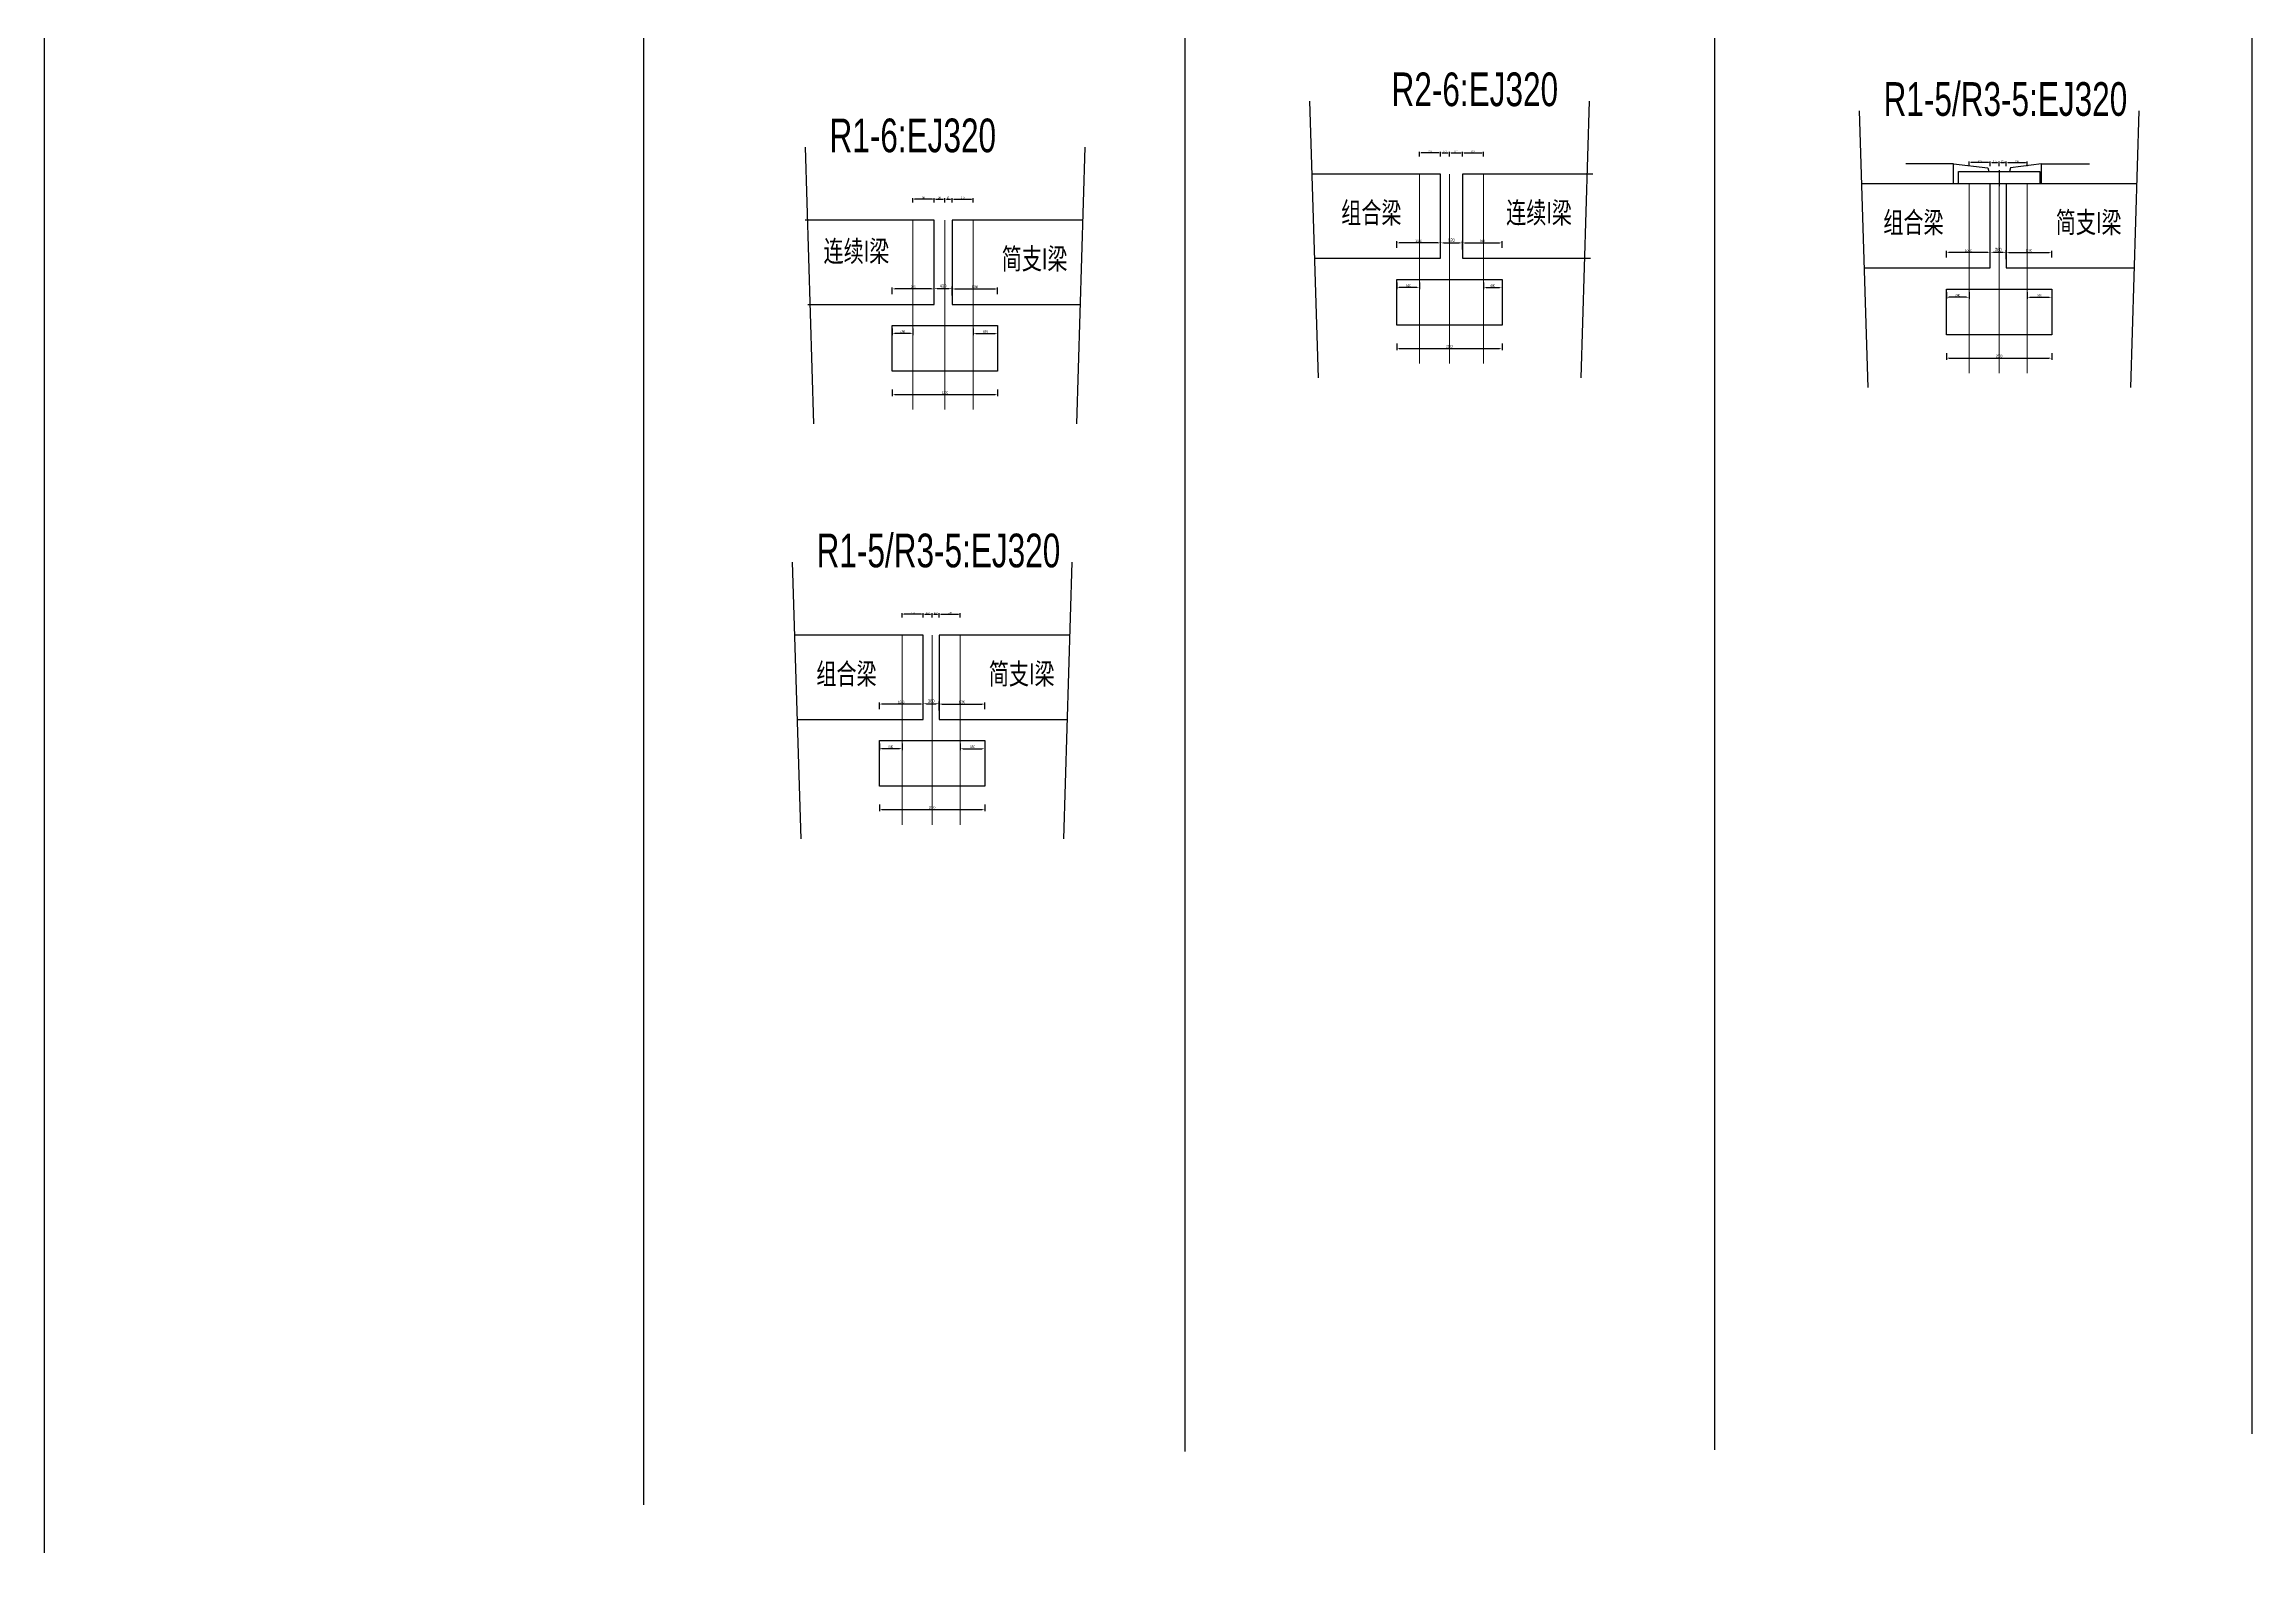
# Model space of a CAD drawing. Header units: metres. Extents: x -46646 to 70989, y -45883 to 20242.
# Drawn here: x -46646 to 5765, y -45883 to -10048 of the extents above; entities that cross this region are included whole.
import ezdxf

# ---------------------------------------------------------------- set-up
doc = ezdxf.new("R2010")
doc.units = ezdxf.units.M
for name, color, linetype, lineweight in [('H标注', 3, 'Continuous', 9), ('H粗线', 4, 'Continuous', 30), ('H设计线', 1, 'Continuous', 15)]:
    doc.layers.add(name, color=color, linetype=linetype, lineweight=lineweight)
doc.styles.add('H仿宋', font='FS_GB2312.ttf', dxfattribs={"width": 0.7})
doc.styles.add('MtXpl__GB2312', font='FS_GB2312.ttf')
doc.dimstyles.new('Annotative', dxfattribs={"dimscale": 0, "dimtxt": 2, "dimasz": 2, "dimexe": 1.25, "dimexo": 0.625, "dimtad": 1, "dimtxsty": 'H仿宋', "dimcen": 2.5, "dimadec": 0, "dimazin": 0, "dimtfac": 1, "dimtmove": 0, "dimatfit": 3, "dimfxl": 4, "dimfxlon": 1, "dimarcsym": 0})

# ---------------------------------------------------------------- blocks, each defined once
blk = doc.blocks.new('*D1')
at = {"layer": 'Defpoints', "color": 0}
for p in [(-25777, -24088), (-25567, -23587), (-25567, -24088)]:
    blk.add_point(p, dxfattribs=at)
at = {"layer": 'H标注', "color": 0, "lineweight": -2}
for p, q in [((-25777, -23667), (-25777, -23562)), ((-25567, -23667), (-25567, -23562)), ((-25737, -23587), (-25607, -23587))]:
    blk.add_line(p, q, dxfattribs=at)
at = {"layer": 'H标注', "color": 0}
for points in [[(-25737, -23580), (-25737, -23594), (-25777, -23587)], [(-25607, -23580), (-25607, -23594), (-25567, -23587)]]:
    blk.add_solid(points, dxfattribs=at)
at = {"layer": 'H标注', "color": 0, "insert": (-25672, -23554), "char_height": 40, "attachment_point": 5, "style": 'H仿宋'}
blk.add_mtext('210', dxfattribs=at)
blk = doc.blocks.new('*D2')
at = {"layer": 'Defpoints', "color": 0}
for p in [(-25567, -24088), (-25397, -23587), (-25397, -24088)]:
    blk.add_point(p, dxfattribs=at)
at = {"layer": 'H标注', "color": 0, "lineweight": -2}
for p, q in [((-25567, -23667), (-25567, -23562)), ((-25397, -23667), (-25397, -23562)), ((-25527, -23587), (-25437, -23587))]:
    blk.add_line(p, q, dxfattribs=at)
at = {"layer": 'H标注', "color": 0}
for points in [[(-25527, -23580), (-25527, -23594), (-25567, -23587)], [(-25437, -23580), (-25437, -23594), (-25397, -23587)]]:
    blk.add_solid(points, dxfattribs=at)
at = {"layer": 'H标注', "color": 0, "insert": (-25482, -23554), "char_height": 40, "attachment_point": 5, "style": 'H仿宋'}
blk.add_mtext('170', dxfattribs=at)
blk = doc.blocks.new('*D3')
at = {"layer": 'Defpoints', "color": 0}
for p in [(-25397, -24088), (-24897, -23587), (-24897, -24088)]:
    blk.add_point(p, dxfattribs=at)
at = {"layer": 'H标注', "color": 0, "lineweight": -2}
for p, q in [((-25397, -23667), (-25397, -23562)), ((-24897, -23667), (-24897, -23562)), ((-25357, -23587), (-24937, -23587))]:
    blk.add_line(p, q, dxfattribs=at)
at = {"layer": 'H标注', "color": 0}
for points in [[(-25357, -23580), (-25357, -23594), (-25397, -23587)], [(-24937, -23580), (-24937, -23594), (-24897, -23587)]]:
    blk.add_solid(points, dxfattribs=at)
at = {"layer": 'H标注', "color": 0, "insert": (-25147, -23554), "char_height": 40, "attachment_point": 5, "style": 'H仿宋'}
blk.add_mtext('500', dxfattribs=at)
blk = doc.blocks.new('*D4')
at = {"layer": 'Defpoints', "color": 0}
for p in [(-26277, -23587), (-26277, -24088), (-25777, -24088)]:
    blk.add_point(p, dxfattribs=at)
at = {"layer": 'H标注', "color": 0, "lineweight": -2}
for p, q in [((-26277, -23667), (-26277, -23562)), ((-25777, -23667), (-25777, -23562)), ((-25817, -23587), (-26237, -23587))]:
    blk.add_line(p, q, dxfattribs=at)
at = {"layer": 'H标注', "color": 0}
for points in [[(-26237, -23580), (-26237, -23594), (-26277, -23587)], [(-25817, -23580), (-25817, -23594), (-25777, -23587)]]:
    blk.add_solid(points, dxfattribs=at)
at = {"layer": 'H标注', "color": 0, "insert": (-26027, -23554), "char_height": 40, "attachment_point": 5, "style": 'H仿宋'}
blk.add_mtext('500', dxfattribs=at)
blk = doc.blocks.new('*D22')
at = {"layer": 'Defpoints', "color": 0}
for p in [(-26817, -27673), (-24317, -27673), (-24317, -28229)]:
    blk.add_point(p, dxfattribs=at)
at = {"layer": 'H标注', "color": 0, "lineweight": -2}
for p, q in [((-26817, -28109), (-26817, -28266)), ((-26757, -28229), (-24377, -28229)), ((-24317, -28109), (-24317, -28266))]:
    blk.add_line(p, q, dxfattribs=at)
at = {"layer": 'H标注', "color": 0}
for points in [[(-26757, -28219), (-26757, -28239), (-26817, -28229)], [(-24377, -28219), (-24377, -28239), (-24317, -28229)]]:
    blk.add_solid(points, dxfattribs=at)
at = {"layer": 'H标注', "color": 0, "insert": (-25567, -28180), "char_height": 60, "attachment_point": 5, "style": 'H仿宋'}
blk.add_mtext('2500', dxfattribs=at)
blk = doc.blocks.new('*D23')
at = {"layer": 'Defpoints', "color": 0}
for p in [(-26817, -25722), (-25777, -26088), (-26817, -26588)]:
    blk.add_point(p, dxfattribs=at)
at = {"layer": 'H标注', "color": 0, "lineweight": -2}
for p, q in [((-26817, -25842), (-26817, -25685)), ((-25837, -25722), (-26757, -25722)), ((-25777, -25842), (-25777, -25685))]:
    blk.add_line(p, q, dxfattribs=at)
at = {"layer": 'H标注', "color": 0}
for points in [[(-26757, -25712), (-26757, -25732), (-26817, -25722)], [(-25837, -25712), (-25837, -25732), (-25777, -25722)]]:
    blk.add_solid(points, dxfattribs=at)
at = {"layer": 'H标注', "color": 0, "insert": (-26297, -25673), "char_height": 60, "attachment_point": 5, "style": 'H仿宋'}
blk.add_mtext('1040', dxfattribs=at)
blk = doc.blocks.new('*D24')
at = {"layer": 'Defpoints', "color": 0}
for p in [(-25397, -26088), (-24317, -25722), (-24317, -26588)]:
    blk.add_point(p, dxfattribs=at)
at = {"layer": 'H标注', "color": 0, "lineweight": -2}
for p, q in [((-25397, -25842), (-25397, -25685)), ((-25337, -25722), (-24377, -25722)), ((-24317, -25842), (-24317, -25685))]:
    blk.add_line(p, q, dxfattribs=at)
at = {"layer": 'H标注', "color": 0}
for points in [[(-25337, -25712), (-25337, -25732), (-25397, -25722)], [(-24377, -25712), (-24377, -25732), (-24317, -25722)]]:
    blk.add_solid(points, dxfattribs=at)
at = {"layer": 'H标注', "color": 0, "insert": (-24857, -25673), "char_height": 60, "attachment_point": 5, "style": 'H仿宋'}
blk.add_mtext('1080', dxfattribs=at)
blk = doc.blocks.new('*D25')
at = {"layer": 'Defpoints', "color": 0}
for p in [(-26817, -26588), (-26277, -26588), (-26817, -26783)]:
    blk.add_point(p, dxfattribs=at)
at = {"layer": 'H标注', "color": 0, "lineweight": -2}
for p, q in [((-26817, -26663), (-26817, -26821)), ((-26277, -26663), (-26277, -26821)), ((-26337, -26783), (-26757, -26783))]:
    blk.add_line(p, q, dxfattribs=at)
at = {"layer": 'H标注', "color": 0}
for points in [[(-26757, -26773), (-26757, -26793), (-26817, -26783)], [(-26337, -26773), (-26337, -26793), (-26277, -26783)]]:
    blk.add_solid(points, dxfattribs=at)
at = {"layer": 'H标注', "color": 0, "insert": (-26547, -26734), "char_height": 60, "attachment_point": 5, "style": 'H仿宋'}
blk.add_mtext('540', dxfattribs=at)
blk = doc.blocks.new('*D26')
at = {"layer": 'Defpoints', "color": 0}
for p in [(-24897, -26588), (-24317, -26588), (-24317, -26783)]:
    blk.add_point(p, dxfattribs=at)
at = {"layer": 'H标注', "color": 0, "lineweight": -2}
for p, q in [((-24897, -26663), (-24897, -26821)), ((-24317, -26663), (-24317, -26821)), ((-24837, -26783), (-24377, -26783))]:
    blk.add_line(p, q, dxfattribs=at)
at = {"layer": 'H标注', "color": 0}
for points in [[(-24837, -26773), (-24837, -26793), (-24897, -26783)], [(-24377, -26773), (-24377, -26793), (-24317, -26783)]]:
    blk.add_solid(points, dxfattribs=at)
at = {"layer": 'H标注', "color": 0, "insert": (-24607, -26734), "char_height": 60, "attachment_point": 5, "style": 'H仿宋'}
blk.add_mtext('580', dxfattribs=at)
blk = doc.blocks.new('*D32')
at = {"layer": 'Defpoints', "color": 0, "transparency": 16777216}
for p in [(-25777, -26088), (-25397, -25715), (-25397, -26088)]:
    blk.add_point(p, dxfattribs=at)
at = {"layer": 'H标注', "color": 0, "lineweight": -2, "transparency": 16777216}
for p, q in [((-25777, -25875), (-25777, -25665)), ((-25397, -25875), (-25397, -25665)), ((-25697, -25715), (-25477, -25715))]:
    blk.add_line(p, q, dxfattribs=at)
at = {"layer": 'H标注', "color": 0, "transparency": 16777216}
for points in [[(-25697, -25702), (-25697, -25729), (-25777, -25715)], [(-25477, -25702), (-25477, -25729), (-25397, -25715)]]:
    blk.add_solid(points, dxfattribs=at)
at = {"layer": 'H标注', "color": 0, "transparency": 16777216, "insert": (-25587, -25650), "char_height": 80, "attachment_point": 5, "style": 'H仿宋'}
blk.add_mtext('380', dxfattribs=at)
blk = doc.blocks.new('*D34')
at = {"layer": 'Defpoints', "color": 0}
for p in [(-13285, -12633), (-13495, -13134), (-13285, -13134)]:
    blk.add_point(p, dxfattribs=at)
at = {"layer": 'H标注', "color": 0, "lineweight": -2}
for p, q in [((-13495, -12713), (-13495, -12608)), ((-13455, -12633), (-13325, -12633)), ((-13285, -12713), (-13285, -12608))]:
    blk.add_line(p, q, dxfattribs=at)
at = {"layer": 'H标注', "color": 0}
for points in [[(-13455, -12627), (-13455, -12640), (-13495, -12633)], [(-13325, -12627), (-13325, -12640), (-13285, -12633)]]:
    blk.add_solid(points, dxfattribs=at)
at = {"layer": 'H标注', "color": 0, "insert": (-13390, -12601), "char_height": 40, "attachment_point": 5, "style": 'H仿宋'}
blk.add_mtext('210', dxfattribs=at)
blk = doc.blocks.new('*D37')
at = {"layer": 'Defpoints', "color": 0}
for p in [(-12975, -12633), (-13285, -13134), (-12975, -13134)]:
    blk.add_point(p, dxfattribs=at)
at = {"layer": 'H标注', "color": 0, "lineweight": -2}
for p, q in [((-13285, -12713), (-13285, -12608)), ((-13245, -12633), (-13015, -12633)), ((-12975, -12713), (-12975, -12608))]:
    blk.add_line(p, q, dxfattribs=at)
at = {"layer": 'H标注', "color": 0}
for points in [[(-13245, -12627), (-13245, -12640), (-13285, -12633)], [(-13015, -12627), (-13015, -12640), (-12975, -12633)]]:
    blk.add_solid(points, dxfattribs=at)
at = {"layer": 'H标注', "color": 0, "insert": (-13130, -12601), "char_height": 40, "attachment_point": 5, "style": 'H仿宋'}
blk.add_mtext('310', dxfattribs=at)
blk = doc.blocks.new('*D40')
at = {"layer": 'Defpoints', "color": 0}
for p in [(-12475, -12633), (-12975, -13134), (-12475, -13134)]:
    blk.add_point(p, dxfattribs=at)
at = {"layer": 'H标注', "color": 0, "lineweight": -2}
for p, q in [((-12975, -12713), (-12975, -12608)), ((-12935, -12633), (-12515, -12633)), ((-12475, -12713), (-12475, -12608))]:
    blk.add_line(p, q, dxfattribs=at)
at = {"layer": 'H标注', "color": 0}
for points in [[(-12935, -12627), (-12935, -12640), (-12975, -12633)], [(-12515, -12627), (-12515, -12640), (-12475, -12633)]]:
    blk.add_solid(points, dxfattribs=at)
at = {"layer": 'H标注', "color": 0, "insert": (-12725, -12601), "char_height": 40, "attachment_point": 5, "style": 'H仿宋'}
blk.add_mtext('500', dxfattribs=at)
blk = doc.blocks.new('*D43')
at = {"layer": 'Defpoints', "color": 0}
for p in [(-13995, -12633), (-13995, -13134), (-13495, -13134)]:
    blk.add_point(p, dxfattribs=at)
at = {"layer": 'H标注', "color": 0, "lineweight": -2}
for p, q in [((-13995, -12713), (-13995, -12608)), ((-13535, -12633), (-13955, -12633)), ((-13495, -12713), (-13495, -12608))]:
    blk.add_line(p, q, dxfattribs=at)
at = {"layer": 'H标注', "color": 0}
for points in [[(-13955, -12627), (-13955, -12640), (-13995, -12633)], [(-13535, -12627), (-13535, -12640), (-13495, -12633)]]:
    blk.add_solid(points, dxfattribs=at)
at = {"layer": 'H标注', "color": 0, "insert": (-13745, -12601), "char_height": 40, "attachment_point": 5, "style": 'H仿宋'}
blk.add_mtext('500', dxfattribs=at)
blk = doc.blocks.new('*D46')
at = {"layer": 'Defpoints', "color": 0}
for p in [(-14535, -16720), (-12035, -16720), (-12035, -17275)]:
    blk.add_point(p, dxfattribs=at)
at = {"layer": 'H标注', "color": 0, "lineweight": -2}
for p, q in [((-14535, -17155), (-14535, -17313)), ((-14475, -17275), (-12095, -17275)), ((-12035, -17155), (-12035, -17313))]:
    blk.add_line(p, q, dxfattribs=at)
at = {"layer": 'H标注', "color": 0}
for points in [[(-14475, -17265), (-14475, -17285), (-14535, -17275)], [(-12095, -17265), (-12095, -17285), (-12035, -17275)]]:
    blk.add_solid(points, dxfattribs=at)
at = {"layer": 'H标注', "color": 0, "insert": (-13285, -17227), "char_height": 60, "attachment_point": 5, "style": 'H仿宋'}
blk.add_mtext('2500', dxfattribs=at)
blk = doc.blocks.new('*D48')
at = {"layer": 'Defpoints', "color": 0}
for p in [(-14535, -14769), (-13495, -15134), (-14535, -15634)]:
    blk.add_point(p, dxfattribs=at)
at = {"layer": 'H标注', "color": 0, "lineweight": -2}
for p, q in [((-14535, -14889), (-14535, -14731)), ((-13555, -14769), (-14475, -14769)), ((-13495, -14889), (-13495, -14731))]:
    blk.add_line(p, q, dxfattribs=at)
at = {"layer": 'H标注', "color": 0}
for points in [[(-14475, -14759), (-14475, -14779), (-14535, -14769)], [(-13555, -14759), (-13555, -14779), (-13495, -14769)]]:
    blk.add_solid(points, dxfattribs=at)
at = {"layer": 'H标注', "color": 0, "insert": (-14015, -14720), "char_height": 60, "attachment_point": 5, "style": 'H仿宋'}
blk.add_mtext('1040', dxfattribs=at)
blk = doc.blocks.new('*D50')
at = {"layer": 'Defpoints', "color": 0}
for p in [(-12975, -15134), (-12035, -14769), (-12035, -15634)]:
    blk.add_point(p, dxfattribs=at)
at = {"layer": 'H标注', "color": 0, "lineweight": -2}
for p, q in [((-12975, -14889), (-12975, -14731)), ((-12915, -14769), (-12095, -14769)), ((-12035, -14889), (-12035, -14731))]:
    blk.add_line(p, q, dxfattribs=at)
at = {"layer": 'H标注', "color": 0}
for points in [[(-12915, -14759), (-12915, -14779), (-12975, -14769)], [(-12095, -14759), (-12095, -14779), (-12035, -14769)]]:
    blk.add_solid(points, dxfattribs=at)
at = {"layer": 'H标注', "color": 0, "insert": (-12505, -14720), "char_height": 60, "attachment_point": 5, "style": 'H仿宋'}
blk.add_mtext('940', dxfattribs=at)
blk = doc.blocks.new('*D52')
at = {"layer": 'Defpoints', "color": 0}
for p in [(-14535, -15634), (-13995, -15634), (-14535, -15830)]:
    blk.add_point(p, dxfattribs=at)
at = {"layer": 'H标注', "color": 0, "lineweight": -2}
for p, q in [((-14535, -15710), (-14535, -15867)), ((-13995, -15710), (-13995, -15867)), ((-14055, -15830), (-14475, -15830))]:
    blk.add_line(p, q, dxfattribs=at)
at = {"layer": 'H标注', "color": 0}
for points in [[(-14475, -15820), (-14475, -15840), (-14535, -15830)], [(-14055, -15820), (-14055, -15840), (-13995, -15830)]]:
    blk.add_solid(points, dxfattribs=at)
at = {"layer": 'H标注', "color": 0, "insert": (-14265, -15781), "char_height": 60, "attachment_point": 5, "style": 'H仿宋'}
blk.add_mtext('540', dxfattribs=at)
blk = doc.blocks.new('*D54')
at = {"layer": 'Defpoints', "color": 0}
for p in [(-12475, -15634), (-12035, -15634), (-12035, -15830)]:
    blk.add_point(p, dxfattribs=at)
at = {"layer": 'H标注', "color": 0, "lineweight": -2}
for p, q in [((-12475, -15710), (-12475, -15867)), ((-12035, -15710), (-12035, -15867)), ((-12415, -15830), (-12095, -15830))]:
    blk.add_line(p, q, dxfattribs=at)
at = {"layer": 'H标注', "color": 0}
for points in [[(-12415, -15820), (-12415, -15840), (-12475, -15830)], [(-12095, -15820), (-12095, -15840), (-12035, -15830)]]:
    blk.add_solid(points, dxfattribs=at)
at = {"layer": 'H标注', "color": 0, "insert": (-12255, -15781), "char_height": 60, "attachment_point": 5, "style": 'H仿宋'}
blk.add_mtext('440', dxfattribs=at)
blk = doc.blocks.new('*D56')
at = {"layer": 'Defpoints', "color": 0, "transparency": 16777216}
for p in [(-13495, -15134), (-12975, -14769), (-12975, -15134)]:
    blk.add_point(p, dxfattribs=at)
at = {"layer": 'H标注', "color": 0, "lineweight": -2, "transparency": 16777216}
for p, q in [((-13495, -14929), (-13495, -14719)), ((-13415, -14769), (-13055, -14769)), ((-12975, -14929), (-12975, -14719))]:
    blk.add_line(p, q, dxfattribs=at)
at = {"layer": 'H标注', "color": 0, "transparency": 16777216}
for points in [[(-13415, -14755), (-13415, -14782), (-13495, -14769)], [(-13055, -14755), (-13055, -14782), (-12975, -14769)]]:
    blk.add_solid(points, dxfattribs=at)
at = {"layer": 'H标注', "color": 0, "transparency": 16777216, "insert": (-13235, -14704), "char_height": 80, "attachment_point": 5, "style": 'H仿宋'}
blk.add_mtext('520', dxfattribs=at)
blk = doc.blocks.new('*D240')
at = {"layer": 'Defpoints', "color": 0}
for p in [(-25260, -13728), (-25520, -14229), (-25260, -14229)]:
    blk.add_point(p, dxfattribs=at)
at = {"layer": 'H标注', "color": 0, "lineweight": -2}
for p, q in [((-25520, -13808), (-25520, -13703)), ((-25480, -13728), (-25300, -13728)), ((-25260, -13808), (-25260, -13703))]:
    blk.add_line(p, q, dxfattribs=at)
at = {"layer": 'H标注', "color": 0}
for points in [[(-25480, -13721), (-25480, -13735), (-25520, -13728)], [(-25300, -13721), (-25300, -13735), (-25260, -13728)]]:
    blk.add_solid(points, dxfattribs=at)
at = {"layer": 'H标注', "color": 0, "insert": (-25390, -13695), "char_height": 40, "attachment_point": 5, "style": 'H仿宋'}
blk.add_mtext('260', dxfattribs=at)
blk = doc.blocks.new('*D219')
at = {"layer": 'Defpoints', "color": 0}
for p in [(-25090, -13728), (-25260, -14229), (-25090, -14229)]:
    blk.add_point(p, dxfattribs=at)
at = {"layer": 'H标注', "color": 0, "lineweight": -2}
for p, q in [((-25260, -13808), (-25260, -13703)), ((-25220, -13728), (-25130, -13728)), ((-25090, -13808), (-25090, -13703))]:
    blk.add_line(p, q, dxfattribs=at)
at = {"layer": 'H标注', "color": 0}
for points in [[(-25220, -13721), (-25220, -13735), (-25260, -13728)], [(-25130, -13721), (-25130, -13735), (-25090, -13728)]]:
    blk.add_solid(points, dxfattribs=at)
at = {"layer": 'H标注', "color": 0, "insert": (-25175, -13695), "char_height": 40, "attachment_point": 5, "style": 'H仿宋'}
blk.add_mtext('170', dxfattribs=at)
blk = doc.blocks.new('*D222')
at = {"layer": 'Defpoints', "color": 0}
for p in [(-24590, -13728), (-25090, -14229), (-24590, -14229)]:
    blk.add_point(p, dxfattribs=at)
at = {"layer": 'H标注', "color": 0, "lineweight": -2}
for p, q in [((-25090, -13808), (-25090, -13703)), ((-25050, -13728), (-24630, -13728)), ((-24590, -13808), (-24590, -13703))]:
    blk.add_line(p, q, dxfattribs=at)
at = {"layer": 'H标注', "color": 0}
for points in [[(-25050, -13721), (-25050, -13735), (-25090, -13728)], [(-24630, -13721), (-24630, -13735), (-24590, -13728)]]:
    blk.add_solid(points, dxfattribs=at)
at = {"layer": 'H标注', "color": 0, "insert": (-24840, -13695), "char_height": 40, "attachment_point": 5, "style": 'H仿宋'}
blk.add_mtext('500', dxfattribs=at)
blk = doc.blocks.new('*D225')
at = {"layer": 'Defpoints', "color": 0}
for p in [(-26020, -13728), (-26020, -14229), (-25520, -14229)]:
    blk.add_point(p, dxfattribs=at)
at = {"layer": 'H标注', "color": 0, "lineweight": -2}
for p, q in [((-26020, -13808), (-26020, -13703)), ((-25560, -13728), (-25980, -13728)), ((-25520, -13808), (-25520, -13703))]:
    blk.add_line(p, q, dxfattribs=at)
at = {"layer": 'H标注', "color": 0}
for points in [[(-25980, -13721), (-25980, -13735), (-26020, -13728)], [(-25560, -13721), (-25560, -13735), (-25520, -13728)]]:
    blk.add_solid(points, dxfattribs=at)
at = {"layer": 'H标注', "color": 0, "insert": (-25770, -13695), "char_height": 40, "attachment_point": 5, "style": 'H仿宋'}
blk.add_mtext('500', dxfattribs=at)
blk = doc.blocks.new('*D228')
at = {"layer": 'Defpoints', "color": 0}
for p in [(-26510, -17814), (-24010, -17814), (-24010, -18370)]:
    blk.add_point(p, dxfattribs=at)
at = {"layer": 'H标注', "color": 0, "lineweight": -2}
for p, q in [((-26510, -18250), (-26510, -18407)), ((-24010, -18250), (-24010, -18407)), ((-26450, -18370), (-24070, -18370))]:
    blk.add_line(p, q, dxfattribs=at)
at = {"layer": 'H标注', "color": 0}
for points in [[(-26450, -18360), (-26450, -18380), (-26510, -18370)], [(-24070, -18360), (-24070, -18380), (-24010, -18370)]]:
    blk.add_solid(points, dxfattribs=at)
at = {"layer": 'H标注', "color": 0, "insert": (-25260, -18321), "char_height": 60, "attachment_point": 5, "style": 'H仿宋'}
blk.add_mtext('2500', dxfattribs=at)
blk = doc.blocks.new('*D230')
at = {"layer": 'Defpoints', "color": 0}
for p in [(-26510, -15863), (-25520, -16229), (-26510, -16729)]:
    blk.add_point(p, dxfattribs=at)
at = {"layer": 'H标注', "color": 0, "lineweight": -2}
for p, q in [((-26510, -15983), (-26510, -15826)), ((-25580, -15863), (-26450, -15863)), ((-25520, -15983), (-25520, -15826))]:
    blk.add_line(p, q, dxfattribs=at)
at = {"layer": 'H标注', "color": 0}
for points in [[(-26450, -15853), (-26450, -15873), (-26510, -15863)], [(-25580, -15853), (-25580, -15873), (-25520, -15863)]]:
    blk.add_solid(points, dxfattribs=at)
at = {"layer": 'H标注', "color": 0, "insert": (-26015, -15814), "char_height": 60, "attachment_point": 5, "style": 'H仿宋'}
blk.add_mtext('990', dxfattribs=at)
blk = doc.blocks.new('*D232')
at = {"layer": 'Defpoints', "color": 0}
for p in [(-25090, -16229), (-24010, -15863), (-24010, -16729)]:
    blk.add_point(p, dxfattribs=at)
at = {"layer": 'H标注', "color": 0, "lineweight": -2}
for p, q in [((-25090, -15983), (-25090, -15826)), ((-25030, -15863), (-24070, -15863)), ((-24010, -15983), (-24010, -15826))]:
    blk.add_line(p, q, dxfattribs=at)
at = {"layer": 'H标注', "color": 0}
for points in [[(-25030, -15853), (-25030, -15873), (-25090, -15863)], [(-24070, -15853), (-24070, -15873), (-24010, -15863)]]:
    blk.add_solid(points, dxfattribs=at)
at = {"layer": 'H标注', "color": 0, "insert": (-24550, -15814), "char_height": 60, "attachment_point": 5, "style": 'H仿宋'}
blk.add_mtext('1080', dxfattribs=at)
blk = doc.blocks.new('*D234')
at = {"layer": 'Defpoints', "color": 0}
for p in [(-26510, -16729), (-26020, -16729), (-26510, -16924)]:
    blk.add_point(p, dxfattribs=at)
at = {"layer": 'H标注', "color": 0, "lineweight": -2}
for p, q in [((-26510, -16804), (-26510, -16962)), ((-26080, -16924), (-26450, -16924)), ((-26020, -16804), (-26020, -16962))]:
    blk.add_line(p, q, dxfattribs=at)
at = {"layer": 'H标注', "color": 0}
for points in [[(-26450, -16914), (-26450, -16934), (-26510, -16924)], [(-26080, -16914), (-26080, -16934), (-26020, -16924)]]:
    blk.add_solid(points, dxfattribs=at)
at = {"layer": 'H标注', "color": 0, "insert": (-26265, -16876), "char_height": 60, "attachment_point": 5, "style": 'H仿宋'}
blk.add_mtext('490', dxfattribs=at)
blk = doc.blocks.new('*D236')
at = {"layer": 'Defpoints', "color": 0}
for p in [(-24590, -16729), (-24010, -16729), (-24010, -16924)]:
    blk.add_point(p, dxfattribs=at)
at = {"layer": 'H标注', "color": 0, "lineweight": -2}
for p, q in [((-24590, -16804), (-24590, -16962)), ((-24530, -16924), (-24070, -16924)), ((-24010, -16804), (-24010, -16962))]:
    blk.add_line(p, q, dxfattribs=at)
at = {"layer": 'H标注', "color": 0}
for points in [[(-24530, -16914), (-24530, -16934), (-24590, -16924)], [(-24070, -16914), (-24070, -16934), (-24010, -16924)]]:
    blk.add_solid(points, dxfattribs=at)
at = {"layer": 'H标注', "color": 0, "insert": (-24300, -16876), "char_height": 60, "attachment_point": 5, "style": 'H仿宋'}
blk.add_mtext('580', dxfattribs=at)
blk = doc.blocks.new('*D238')
at = {"layer": 'Defpoints', "color": 0, "transparency": 16777216}
for p in [(-25520, -16229), (-25090, -15856), (-25090, -16229)]:
    blk.add_point(p, dxfattribs=at)
at = {"layer": 'H标注', "color": 0, "lineweight": -2, "transparency": 16777216}
for p, q in [((-25520, -16016), (-25520, -15806)), ((-25440, -15856), (-25170, -15856)), ((-25090, -16016), (-25090, -15806))]:
    blk.add_line(p, q, dxfattribs=at)
at = {"layer": 'H标注', "color": 0, "transparency": 16777216}
for points in [[(-25440, -15843), (-25440, -15870), (-25520, -15856)], [(-25170, -15843), (-25170, -15870), (-25090, -15856)]]:
    blk.add_solid(points, dxfattribs=at)
at = {"layer": 'H标注', "color": 0, "transparency": 16777216, "insert": (-25305, -15791), "char_height": 80, "attachment_point": 5, "style": 'H仿宋'}
blk.add_mtext('430', dxfattribs=at)
blk = doc.blocks.new('*D317')
at = {"layer": 'Defpoints', "color": 0}
for p in [(-236, -12863), (-446, -13364), (-236, -13364)]:
    blk.add_point(p, dxfattribs=at)
at = {"layer": 'H标注', "color": 0, "lineweight": -2}
for p, q in [((-446, -12943), (-446, -12838)), ((-406, -12863), (-276, -12863)), ((-236, -12943), (-236, -12838))]:
    blk.add_line(p, q, dxfattribs=at)
at = {"layer": 'H标注', "color": 0}
for points in [[(-406, -12857), (-406, -12870), (-446, -12863)], [(-276, -12857), (-276, -12870), (-236, -12863)]]:
    blk.add_solid(points, dxfattribs=at)
at = {"layer": 'H标注', "color": 0, "insert": (-341, -12831), "char_height": 40, "attachment_point": 5, "style": 'H仿宋'}
blk.add_mtext('210', dxfattribs=at)
blk = doc.blocks.new('*D320')
at = {"layer": 'Defpoints', "color": 0}
for p in [(-66, -12863), (-236, -13364), (-66, -13364)]:
    blk.add_point(p, dxfattribs=at)
at = {"layer": 'H标注', "color": 0, "lineweight": -2}
for p, q in [((-236, -12943), (-236, -12838)), ((-196, -12863), (-106, -12863)), ((-66, -12943), (-66, -12838))]:
    blk.add_line(p, q, dxfattribs=at)
at = {"layer": 'H标注', "color": 0}
for points in [[(-196, -12857), (-196, -12870), (-236, -12863)], [(-106, -12857), (-106, -12870), (-66, -12863)]]:
    blk.add_solid(points, dxfattribs=at)
at = {"layer": 'H标注', "color": 0, "insert": (-151, -12831), "char_height": 40, "attachment_point": 5, "style": 'H仿宋'}
blk.add_mtext('170', dxfattribs=at)
blk = doc.blocks.new('*D323')
at = {"layer": 'Defpoints', "color": 0}
for p in [(434, -12863), (-66, -13364), (434, -13364)]:
    blk.add_point(p, dxfattribs=at)
at = {"layer": 'H标注', "color": 0, "lineweight": -2}
for p, q in [((-66, -12943), (-66, -12838)), ((-26, -12863), (394, -12863)), ((434, -12943), (434, -12838))]:
    blk.add_line(p, q, dxfattribs=at)
at = {"layer": 'H标注', "color": 0}
for points in [[(-26, -12857), (-26, -12870), (-66, -12863)], [(394, -12857), (394, -12870), (434, -12863)]]:
    blk.add_solid(points, dxfattribs=at)
at = {"layer": 'H标注', "color": 0, "insert": (184, -12831), "char_height": 40, "attachment_point": 5, "style": 'H仿宋'}
blk.add_mtext('500', dxfattribs=at)
blk = doc.blocks.new('*D326')
at = {"layer": 'Defpoints', "color": 0}
for p in [(-946, -12863), (-946, -13364), (-446, -13364)]:
    blk.add_point(p, dxfattribs=at)
at = {"layer": 'H标注', "color": 0, "lineweight": -2}
for p, q in [((-946, -12943), (-946, -12838)), ((-486, -12863), (-906, -12863)), ((-446, -12943), (-446, -12838))]:
    blk.add_line(p, q, dxfattribs=at)
at = {"layer": 'H标注', "color": 0}
for points in [[(-906, -12857), (-906, -12870), (-946, -12863)], [(-486, -12857), (-486, -12870), (-446, -12863)]]:
    blk.add_solid(points, dxfattribs=at)
at = {"layer": 'H标注', "color": 0, "insert": (-696, -12831), "char_height": 40, "attachment_point": 5, "style": 'H仿宋'}
blk.add_mtext('500', dxfattribs=at)
blk = doc.blocks.new('*D329')
at = {"layer": 'Defpoints', "color": 0}
for p in [(-1486, -16950), (1014, -16950), (1014, -17505)]:
    blk.add_point(p, dxfattribs=at)
at = {"layer": 'H标注', "color": 0, "lineweight": -2}
for p, q in [((-1486, -17385), (-1486, -17543)), ((-1426, -17505), (954, -17505)), ((1014, -17385), (1014, -17543))]:
    blk.add_line(p, q, dxfattribs=at)
at = {"layer": 'H标注', "color": 0}
for points in [[(-1426, -17495), (-1426, -17515), (-1486, -17505)], [(954, -17495), (954, -17515), (1014, -17505)]]:
    blk.add_solid(points, dxfattribs=at)
at = {"layer": 'H标注', "color": 0, "insert": (-236, -17457), "char_height": 60, "attachment_point": 5, "style": 'H仿宋'}
blk.add_mtext('2500', dxfattribs=at)
blk = doc.blocks.new('*D331')
at = {"layer": 'Defpoints', "color": 0}
for p in [(-1486, -14999), (-446, -15364), (-1486, -15864)]:
    blk.add_point(p, dxfattribs=at)
at = {"layer": 'H标注', "color": 0, "lineweight": -2}
for p, q in [((-1486, -15119), (-1486, -14961)), ((-506, -14999), (-1426, -14999)), ((-446, -15119), (-446, -14961))]:
    blk.add_line(p, q, dxfattribs=at)
at = {"layer": 'H标注', "color": 0}
for points in [[(-1426, -14989), (-1426, -15009), (-1486, -14999)], [(-506, -14989), (-506, -15009), (-446, -14999)]]:
    blk.add_solid(points, dxfattribs=at)
at = {"layer": 'H标注', "color": 0, "insert": (-966, -14950), "char_height": 60, "attachment_point": 5, "style": 'H仿宋'}
blk.add_mtext('1040', dxfattribs=at)
blk = doc.blocks.new('*D333')
at = {"layer": 'Defpoints', "color": 0}
for p in [(1014, -14999), (-66, -15364), (1014, -15864)]:
    blk.add_point(p, dxfattribs=at)
at = {"layer": 'H标注', "color": 0, "lineweight": -2}
for p, q in [((-66, -15119), (-66, -14961)), ((-6, -14999), (954, -14999)), ((1014, -15119), (1014, -14961))]:
    blk.add_line(p, q, dxfattribs=at)
at = {"layer": 'H标注', "color": 0}
for points in [[(-6, -14989), (-6, -15009), (-66, -14999)], [(954, -14989), (954, -15009), (1014, -14999)]]:
    blk.add_solid(points, dxfattribs=at)
at = {"layer": 'H标注', "color": 0, "insert": (474, -14950), "char_height": 60, "attachment_point": 5, "style": 'H仿宋'}
blk.add_mtext('1080', dxfattribs=at)
blk = doc.blocks.new('*D335')
at = {"layer": 'Defpoints', "color": 0}
for p in [(-1486, -15864), (-1486, -16060), (-946, -15864)]:
    blk.add_point(p, dxfattribs=at)
at = {"layer": 'H标注', "color": 0, "lineweight": -2}
for p, q in [((-1486, -15940), (-1486, -16097)), ((-1006, -16060), (-1426, -16060)), ((-946, -15940), (-946, -16097))]:
    blk.add_line(p, q, dxfattribs=at)
at = {"layer": 'H标注', "color": 0}
for points in [[(-1426, -16050), (-1426, -16070), (-1486, -16060)], [(-1006, -16050), (-1006, -16070), (-946, -16060)]]:
    blk.add_solid(points, dxfattribs=at)
at = {"layer": 'H标注', "color": 0, "insert": (-1216, -16011), "char_height": 60, "attachment_point": 5, "style": 'H仿宋'}
blk.add_mtext('540', dxfattribs=at)
blk = doc.blocks.new('*D337')
at = {"layer": 'Defpoints', "color": 0}
for p in [(434, -15864), (1014, -15864), (1014, -16060)]:
    blk.add_point(p, dxfattribs=at)
at = {"layer": 'H标注', "color": 0, "lineweight": -2}
for p, q in [((434, -15940), (434, -16097)), ((494, -16060), (954, -16060)), ((1014, -15940), (1014, -16097))]:
    blk.add_line(p, q, dxfattribs=at)
at = {"layer": 'H标注', "color": 0}
for points in [[(494, -16050), (494, -16070), (434, -16060)], [(954, -16050), (954, -16070), (1014, -16060)]]:
    blk.add_solid(points, dxfattribs=at)
at = {"layer": 'H标注', "color": 0, "insert": (724, -16011), "char_height": 60, "attachment_point": 5, "style": 'H仿宋'}
blk.add_mtext('580', dxfattribs=at)
blk = doc.blocks.new('*D339')
at = {"layer": 'Defpoints', "color": 0, "transparency": 16777216}
for p in [(-66, -14992), (-446, -15364), (-66, -15364)]:
    blk.add_point(p, dxfattribs=at)
at = {"layer": 'H标注', "color": 0, "lineweight": -2, "transparency": 16777216}
for p, q in [((-446, -15152), (-446, -14942)), ((-366, -14992), (-146, -14992)), ((-66, -15152), (-66, -14942))]:
    blk.add_line(p, q, dxfattribs=at)
at = {"layer": 'H标注', "color": 0, "transparency": 16777216}
for points in [[(-366, -14979), (-366, -15005), (-446, -14992)], [(-146, -14979), (-146, -15005), (-66, -14992)]]:
    blk.add_solid(points, dxfattribs=at)
at = {"layer": 'H标注', "color": 0, "transparency": 16777216, "insert": (-256, -14927), "char_height": 80, "attachment_point": 5, "style": 'H仿宋'}
blk.add_mtext('380', dxfattribs=at)
blk = doc.blocks.new('aa')
blk.add_line((-203, -12224), (-203, -12608))
blk.add_lwpolyline([(-1169, -12256), (763, -12256), (763, -12551), (-1169, -12551)], close=True)

msp = doc.modelspace()

# ---------------------------------------------------------------- linework, layer by layer
at = {"color": 1}
for p, q in [((-19562.583, 10501.439), (-19562.583, -43476.19)), ((-32417.516, 10419.33), (-32417.516, -44744.776)), ((-46645.75, 9077.517), (-46645.75, -45883.423)), ((-6990.009, 9310.947), (-6990.009, -43435.041)), ((5765.218, 9242.218), (5765.218, -43059.166))]:
    msp.add_line(p, q, dxfattribs=at)
for p, q in [((-16607.684, -11400.913), (-16404.067, -17973.598)), ((-9963.194, -11400.913), (-10166.811, -17973.598)), ((-3558.502, -11630.935), (-3354.884, -18203.62)), ((3085.988, -11630.935), (2882.371, -18203.62)), ((-28582.444, -12495.414), (-28378.827, -19068.099)), ((-21937.954, -12495.414), (-22141.572, -19068.099)), ((-1313.878, -12888.844), (-2450.097, -12888.844)), ((-1313.878, -13364.375), (-1313.878, -12888.844)), ((-1313.878, -12888.844), (-504.825, -12982.966)), ((-504.825, -12982.966), (-482.372, -13069.85)), ((32.312, -12982.966), (9.858, -13069.85)), ((773.54, -12888.844), (32.312, -12982.966)), ((773.54, -13364.375), (773.54, -12888.844)), ((773.54, -12888.844), (1909.758, -12888.844)), ((-28889.052, -22354.335), (-28685.435, -28927.02)), ((-22244.562, -22354.335), (-22448.18, -28927.02))]:
    msp.add_line(p, q)
at = {"layer": 'H粗线'}
for points in [[(-16492.025, -15134.353), (-13495.439, -15134.353), (-13495.439, -13134.353), (-16553.983, -13134.353)], [(-9876.895, -13134.353), (-12975.439, -13134.353), (-12975.439, -15134.353), (-9938.854, -15134.353)], [(-3442.842, -15364.375), (-446.257, -15364.375), (-446.257, -13364.375), (-3504.801, -13364.375)], [(3032.287, -13364.375), (-66.257, -13364.375), (-66.257, -15364.375), (2970.329, -15364.375)], [(-28516.785, -16228.854), (-25520.199, -16228.854), (-25520.199, -14228.854), (-28578.744, -14228.854)], [(-21991.655, -14228.854), (-25090.199, -14228.854), (-25090.199, -16228.854), (-22053.614, -16228.854)], [(-28773.393, -26087.775), (-25776.807, -26087.775), (-25776.807, -24087.775), (-28835.351, -24087.775)], [(-22298.263, -24087.775), (-25396.807, -24087.775), (-25396.807, -26087.775), (-22360.222, -26087.775)]]:
    msp.add_lwpolyline(points, dxfattribs=at)
for points in [[(-14535.439, -15634.353), (-12035.439, -15634.353), (-12035.439, -16719.762), (-14535.439, -16719.762)], [(-1486.257, -15864.375), (1013.743, -15864.375), (1013.743, -16949.784), (-1486.257, -16949.784)], [(-26510.199, -16728.854), (-24010.199, -16728.854), (-24010.199, -17814.264), (-26510.199, -17814.264)], [(-26816.807, -26587.775), (-24316.807, -26587.775), (-24316.807, -27673.185), (-26816.807, -27673.185)]]:
    msp.add_lwpolyline(points, close=True, dxfattribs=at)
at = {"layer": 'H设计线'}
for p, q in [((-13995.439, -13134.353), (-13995.439, -17634.353)), ((-13285.439, -13134.353), (-13285.439, -17634.353)), ((-12475.439, -13134.353), (-12475.439, -17634.353)), ((-946.257, -13364.375), (-946.257, -17864.375)), ((-236.257, -13364.375), (-236.257, -17864.375)), ((433.743, -13364.375), (433.743, -17864.375)), ((-26020.199, -14228.854), (-26020.199, -18728.854)), ((-25260.199, -14228.854), (-25260.199, -18728.854)), ((-24590.199, -14228.854), (-24590.199, -18728.854)), ((-26276.807, -24087.775), (-26276.807, -28587.775)), ((-25566.807, -24087.775), (-25566.807, -28587.775)), ((-24896.807, -24087.775), (-24896.807, -28587.775))]:
    msp.add_line(p, q, dxfattribs=at)

# ---------------------------------------------------------------- block references
msp.add_blockref('aa', (-33.11, -813.689))

# ---------------------------------------------------------------- texts
at = {"layer": 'H标注', "color": 1, "width": 0.7}
for s, height, style, p in [('R2-6:EJ320', 800, 'MtXpl__GB2312', (-14658.669, -11521)), ('R1-5/R3-5:EJ320', 800, 'MtXpl__GB2312', (-2977.465, -11751.022)), ('R1-6:EJ320', 800, 'MtXpl__GB2312', (-28001.408, -12615.501)), ('组合梁', 500, 'H仿宋', (-15854.144, -14301.129)), ('连续I梁', 500, 'H仿宋', (-11938.186, -14301.129)), ('组合梁', 500, 'H仿宋', (-2984.13, -14531.151)), ('简支I梁', 500, 'H仿宋', (1110.997, -14531.151)), ('连续I梁', 500, 'H仿宋', (-28143.533, -15216.093)), ('简支I梁', 500, 'H仿宋', (-23912.946, -15395.63)), ('R1-5/R3-5:EJ320', 800, 'MtXpl__GB2312', (-28308.016, -22474.423)), ('组合梁', 500, 'H仿宋', (-28314.681, -25254.552)), ('简支I梁', 500, 'H仿宋', (-24219.554, -25254.552))]:
    msp.add_text(s, height=height, dxfattribs=dict(at, style=style)).set_placement(p)

# ---------------------------------------------------------------- dimensions: what is measured, and where the dimension line sits
at = {"layer": 'H标注'}
for base, p1, p2, picture, middle in [((-13995.439, -12633.443), (-13495.439, -13134.353), (-13995.439, -13134.353), '*D43', (-13745.439, -12600.943)), ((-13285.439, -12633.443), (-13495.439, -13134.353), (-13285.439, -13134.353), '*D34', (-13390.439, -12600.943)), ((-12975.439, -12633.443), (-13285.439, -13134.353), (-12975.439, -13134.353), '*D37', (-13130.439, -12600.943)), ((-12475.439, -12633.443), (-12975.439, -13134.353), (-12475.439, -13134.353), '*D40', (-12725.439, -12600.943)), ((-946.257, -12863.465), (-446.257, -13364.375), (-946.257, -13364.375), '*D326', (-696.257, -12830.965)), ((-236.257, -12863.465), (-446.257, -13364.375), (-236.257, -13364.375), '*D317', (-341.257, -12830.965)), ((-66.257, -12863.465), (-236.257, -13364.375), (-66.257, -13364.375), '*D320', (-151.257, -12830.965)), ((433.743, -12863.465), (-66.257, -13364.375), (433.743, -13364.375), '*D323', (183.743, -12830.965)), ((-26020.199, -13727.944), (-25520.199, -14228.854), (-26020.199, -14228.854), '*D225', (-25770.199, -13695.444)), ((-25260.199, -13727.944), (-25520.199, -14228.854), (-25260.199, -14228.854), '*D240', (-25390.199, -13695.444)), ((-25090.199, -13727.944), (-25260.199, -14228.854), (-25090.199, -14228.854), '*D219', (-25175.199, -13695.444)), ((-24590.199, -13727.944), (-25090.199, -14228.854), (-24590.199, -14228.854), '*D222', (-24840.199, -13695.444)), ((-12975.439, -14768.635), (-13495.439, -15134.353), (-12975.439, -15134.353), '*D56', (-13235.439, -14703.635)), ((-14535.439, -14768.635), (-13495.439, -15134.353), (-14535.439, -15634.353), '*D48', (-14015.439, -14719.885)), ((-12035.439, -14768.635), (-12975.439, -15134.353), (-12035.439, -15634.353), '*D50', (-12505.439, -14719.885)), ((-1486.257, -14998.657), (-446.257, -15364.375), (-1486.257, -15864.375), '*D331', (-966.257, -14949.907)), ((-66.257, -14991.99), (-446.257, -15364.375), (-66.257, -15364.375), '*D339', (-256.257, -14926.99)), ((1013.743, -14998.657), (-66.257, -15364.375), (1013.743, -15864.375), '*D333', (473.743, -14949.907)), ((-14535.439, -15829.8), (-13995.439, -15634.353), (-14535.439, -15634.353), '*D52', (-14265.439, -15781.05)), ((-12035.439, -15829.8), (-12475.439, -15634.353), (-12035.439, -15634.353), '*D54', (-12255.439, -15781.05)), ((-26510.199, -15863.136), (-25520.199, -16228.854), (-26510.199, -16728.854), '*D230', (-26015.199, -15814.386)), ((-25090.199, -15856.469), (-25520.199, -16228.854), (-25090.199, -16228.854), '*D238', (-25305.199, -15791.469)), ((-24010.199, -15863.136), (-25090.199, -16228.854), (-24010.199, -16728.854), '*D232', (-24550.199, -15814.386)), ((-1486.257, -16059.823), (-946.257, -15864.375), (-1486.257, -15864.375), '*D335', (-1216.257, -16011.073)), ((1013.743, -16059.823), (433.743, -15864.375), (1013.743, -15864.375), '*D337', (723.743, -16011.073)), ((-26510.199, -16924.302), (-26020.199, -16728.854), (-26510.199, -16728.854), '*D234', (-26265.199, -16875.552)), ((-24010.199, -16924.302), (-24590.199, -16728.854), (-24010.199, -16728.854), '*D236', (-24300.199, -16875.552)), ((-12035.439, -17275.347), (-14535.439, -16719.762), (-12035.439, -16719.762), '*D46', (-13285.439, -17226.597)), ((1013.743, -17505.369), (-1486.257, -16949.784), (1013.743, -16949.784), '*D329', (-236.257, -17456.619)), ((-24010.199, -18369.848), (-26510.199, -17814.264), (-24010.199, -17814.264), '*D228', (-25260.199, -18321.098)), ((-26276.807, -23586.866), (-25776.807, -24087.775), (-26276.807, -24087.775), '*D4', (-26026.807, -23554.366)), ((-25566.807, -23586.866), (-25776.807, -24087.775), (-25566.807, -24087.775), '*D1', (-25671.807, -23554.366)), ((-25396.807, -23586.866), (-25566.807, -24087.775), (-25396.807, -24087.775), '*D2', (-25481.807, -23554.366)), ((-24896.807, -23586.866), (-25396.807, -24087.775), (-24896.807, -24087.775), '*D3', (-25146.807, -23554.366)), ((-26816.807, -25722.057), (-25776.807, -26087.775), (-26816.807, -26587.775), '*D23', (-26296.807, -25673.307)), ((-25396.807, -25715.391), (-25776.807, -26087.775), (-25396.807, -26087.775), '*D32', (-25586.807, -25650.391)), ((-24316.807, -25722.057), (-25396.807, -26087.775), (-24316.807, -26587.775), '*D24', (-24856.807, -25673.307)), ((-26816.807, -26783.223), (-26276.807, -26587.775), (-26816.807, -26587.775), '*D25', (-26546.807, -26734.473)), ((-24316.807, -26783.223), (-24896.807, -26587.775), (-24316.807, -26587.775), '*D26', (-24606.807, -26734.473)), ((-24316.807, -28228.769), (-26816.807, -27673.185), (-24316.807, -27673.185), '*D22', (-25566.807, -28180.019))]:
    dim = msp.add_linear_dim(base=base, p1=p1, p2=p2, dimstyle='Annotative', dxfattribs=at)
    dim.commit()
    dim.dimension.update_dxf_attribs({"geometry": picture, "text_midpoint": middle})

doc.saveas('drawing.dxf')
